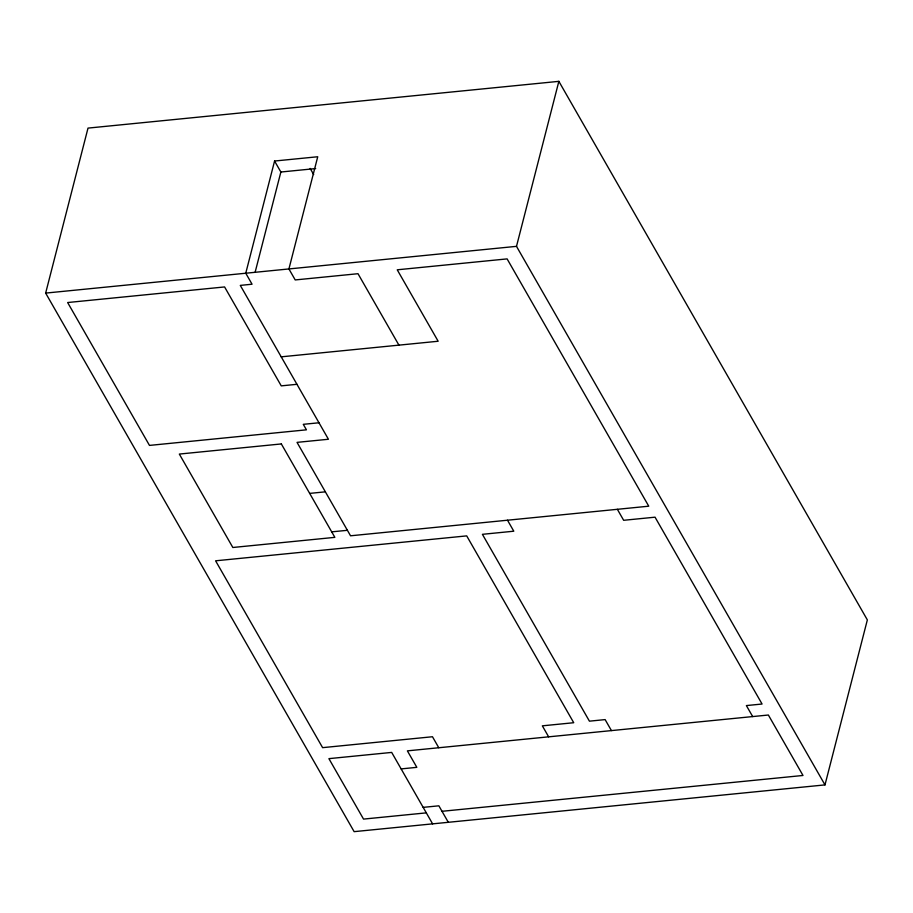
<?xml version="1.0" encoding="UTF-8"?>
<svg xmlns="http://www.w3.org/2000/svg" width="913" height="913" viewBox="0 0 913 913"><rect width="100%" height="100%" fill="white"/><g stroke="black" fill="none" stroke-linecap="round" stroke-linejoin="round"><path stroke-width="1.37" d="M45.65 293.096L88.013 128.105L558.859 81.348L867.35 619.904L824.987 784.895L354.141 831.652L45.65 293.096L516.496 246.35L824.987 784.895M398.924 345.137L357.999 273.706L295.219 279.937L288.919 268.947L317.735 156.751L274.573 161.03L245.757 273.227L252.056 284.217L240.29 285.392L328.429 439.256L297.033 442.371L350.546 535.794L648.755 506.19L507.103 258.893L397.235 269.803L438.16 341.245L281.204 356.835M255.218 271.903L280.862 172.021L274.573 161.03M516.496 246.35L558.859 81.348M280.862 172.021L315.67 168.563M296.942 384.305L281.25 385.868L224.587 286.944L67.642 302.534L149.481 445.407L306.437 429.829L303.287 424.328L318.979 422.776M309.667 493.397L325.37 491.833M331.704 531.857L347.397 530.305M401.138 768.906L416.83 767.342L407.381 750.863L768.369 715.016L802.995 775.468L442.006 811.303M423.164 807.366L438.868 805.814L448.306 822.293M426.314 812.867L363.534 819.098L328.908 758.646L391.688 752.415L432.614 823.857M752.677 716.568L746.378 705.578L762.07 704.026L655.043 517.18L623.659 520.296L617.359 509.306M310.146 168.403L313.673 174.554M507.502 520.216L513.791 531.206L482.406 534.322L589.433 721.167L605.125 719.604L611.425 730.594M548.645 736.837L542.345 725.835L573.729 722.719L466.703 535.885L215.594 560.81L322.609 747.656L432.477 736.745L438.776 747.736M281.341 443.935L179.325 454.069L232.838 547.492L334.854 537.358L281.341 443.935"/></g></svg>
